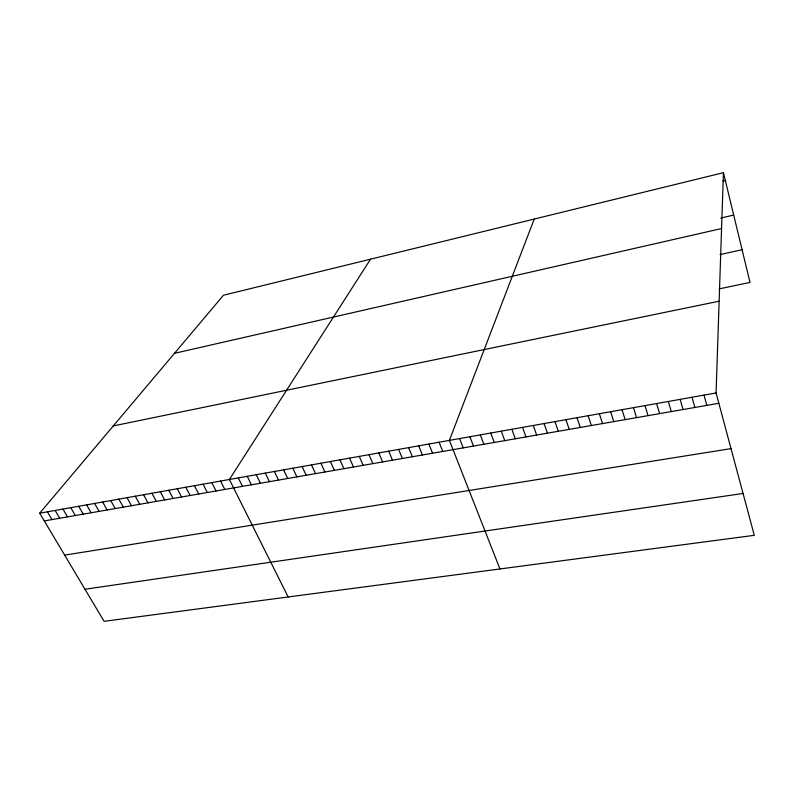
<?xml version="1.0" encoding="UTF-8"?>
<svg xmlns="http://www.w3.org/2000/svg" width="794" height="794" viewBox="0 0 794 794"><rect width="100%" height="100%" fill="white"/><g stroke="black" fill="none" stroke-linecap="round" stroke-linejoin="round"><path stroke-width="1.19" d="M716.069 392.98L723.433 172.675L223.461 295.239L39.7 513.202L104.083 621.325L754.3 535.315L716.069 392.98L39.7 513.202M534.233 219.055L449.384 440.382L499.952 568.961M370.54 259.181L229.397 479.487L288.162 596.979M722.947 181.052L725.319 180.476M720.783 218.052L733.696 215.065M174.501 353.31L721.567 228.543M720.089 254.556L742.082 249.713M719.166 288.887L750.002 282.426L723.433 172.675M113.284 425.921L719.136 301.204M44.305 520.933L718.838 403.292M64.671 555.125L731.016 448.62M84.988 589.247L743.065 493.471M47.402 511.832L51.997 519.594M55.153 510.453L59.729 518.244M62.944 509.073L67.51 516.884M70.795 507.674L75.341 515.524M78.685 506.274L83.221 514.145M86.625 504.865L91.141 512.765M94.605 503.446L99.111 511.376M102.644 502.016L107.13 509.976M110.733 500.577L115.199 508.567M118.872 499.128L123.328 507.158M127.05 497.679L131.496 505.728M135.288 496.21L139.714 504.289M143.585 494.741L147.982 502.85M151.922 493.253L156.309 501.401M160.309 491.764L164.686 499.942M168.755 490.265L173.112 498.473M177.261 488.747L181.588 496.994M185.806 487.228L190.123 495.506M194.421 485.7L198.708 494.007M203.075 484.161L207.353 492.498M211.8 482.613L216.057 490.98M220.563 481.055L224.801 489.451M238.279 477.909L242.478 486.375M247.222 476.311L251.4 484.816M256.224 474.713L260.382 483.248M265.285 473.105L269.424 481.67M274.406 471.487L278.515 480.082M283.587 469.849L287.676 478.484M292.827 468.212L296.896 476.876M302.127 466.554L306.166 475.259M311.486 464.897L315.506 473.631M320.915 463.22L324.905 471.993M330.403 461.532L334.373 470.346M339.951 459.835L343.901 468.678M349.568 458.128L353.489 467.011M359.245 456.401L363.136 465.324M368.992 454.674L372.862 463.636M378.798 452.927L382.648 461.929M388.683 451.171L392.494 460.202M398.628 449.404L402.409 458.475M408.632 447.627L412.394 456.739M418.716 445.831L422.448 454.982M428.869 444.035L432.571 453.215M439.092 442.218L442.764 451.439M459.617 438.566L463.23 447.866M469.919 436.73L473.502 446.079M480.301 434.894L483.844 444.273M490.742 433.038L494.265 442.457M501.262 431.162L504.756 440.63M511.852 429.286L515.316 438.784M522.521 427.38L525.946 436.928M533.27 425.475L536.655 435.062M544.089 423.549L547.443 433.187M554.986 421.614L558.301 431.291M565.953 419.669L569.238 429.385M577.01 417.704L580.255 427.46M588.136 415.719L591.351 425.524M599.351 413.734L602.527 423.579M610.646 411.719L613.782 421.614M622.02 409.704L625.116 419.639M633.473 407.669L636.54 417.644M645.016 405.615L648.033 415.639M656.638 403.551L659.625 413.614M668.35 401.466L671.287 411.58M680.15 399.372L683.048 409.535M692.04 397.258L694.889 407.471M704.01 395.124L706.819 405.387"/></g></svg>
